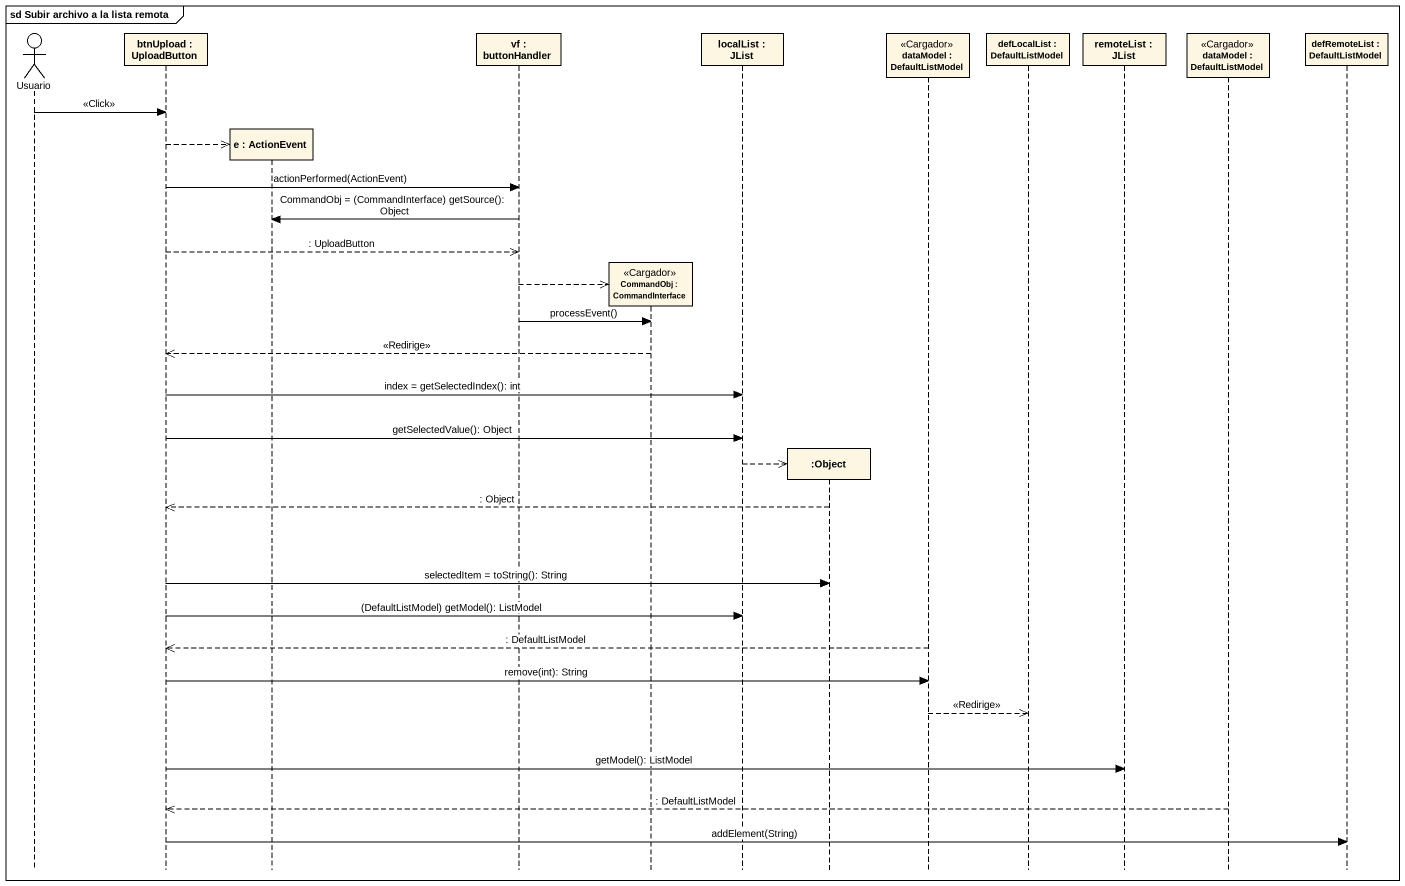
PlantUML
@startuml
mainframe sd Subir archivo a la lista remota
hide footbox
actor Usuario
participant "btnUpload : UploadButton" as btnUpload
participant "e : ActionEvent" as e
participant "vf : buttonHandler" as vf
participant "CommandObj : CommandInterface" as CommandObj <<Cargador>>
participant "localList : JList" as localList
participant ":Object" as Object_
participant "dataModel : DefaultListModel" as dataModel <<Cargador>>
participant "defLocalList : DefaultListModel" as defLocalList
participant "remoteList : JList" as remoteList
participant "dataModel : DefaultListModel" as dataModel_2 <<Cargador>>
participant "defRemoteList : DefaultListModel" as defRemoteList

Usuario -> btnUpload : <<Click>>
btnUpload -->> e **
btnUpload -> vf : actionPerformed(ActionEvent)
vf -> e : CommandObj = (CommandInterface) getSource(): Object
btnUpload -->> vf : : UploadButton
vf -->> CommandObj **
vf -> CommandObj : processEvent()
CommandObj -->> btnUpload : <<Redirige>>
btnUpload -> localList : index = getSelectedIndex(): int
btnUpload -> localList : getSelectedValue(): Object
localList -->> Object_ **
Object_ -->> btnUpload : : Object
btnUpload -> Object_ : selectedItem = toString(): String
btnUpload -> localList : (DefaultListModel) getModel(): ListModel
dataModel -->> btnUpload : : DefaultListModel
btnUpload -> dataModel : remove(int): String
dataModel -->> defLocalList : <<Redirige>>
btnUpload -> remoteList : getModel(): ListModel
dataModel_2 -->> btnUpload : : DefaultListModel
btnUpload -> defRemoteList : addElement(String)
@enduml
